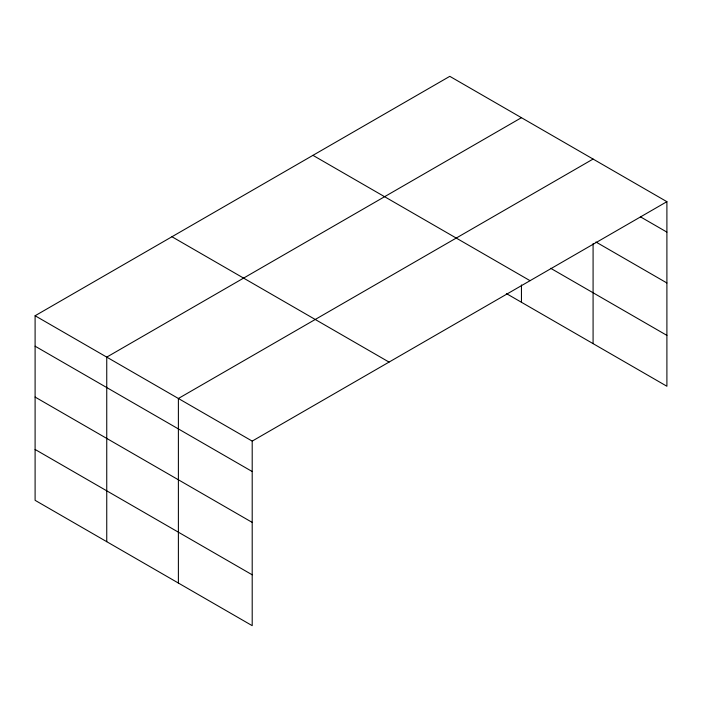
<?xml version="1.0" encoding="UTF-8"?>
<svg xmlns="http://www.w3.org/2000/svg" width="702" height="702" viewBox="0 0 702 702"><rect width="100%" height="100%" fill="white"/><g stroke="black" fill="none" stroke-linecap="round" stroke-linejoin="round"><path stroke-width="1.05" d="M35.1 315.751L252.202 441.102L252.202 625.666L35.1 500.324L35.1 315.751L449.798 76.334L666.9 201.676L666.9 386.249L506.361 293.559M521.446 117.69L106.748 357.116L106.748 541.69M593.085 159.056L178.387 398.482L178.387 583.055M252.202 441.102L666.9 201.676M640.399 216.813L666.9 232.116M595.928 241.997L666.9 282.976M550.666 268.278L666.9 335.38M312.952 155.344L530.054 280.686M171.946 236.741L389.048 362.092M35.1 346.191L252.202 471.542M35.1 397.06L252.202 522.402M35.1 449.464L252.202 574.806M593.085 243.638L593.085 343.629M521.446 284.951L521.446 302.264"/></g></svg>
